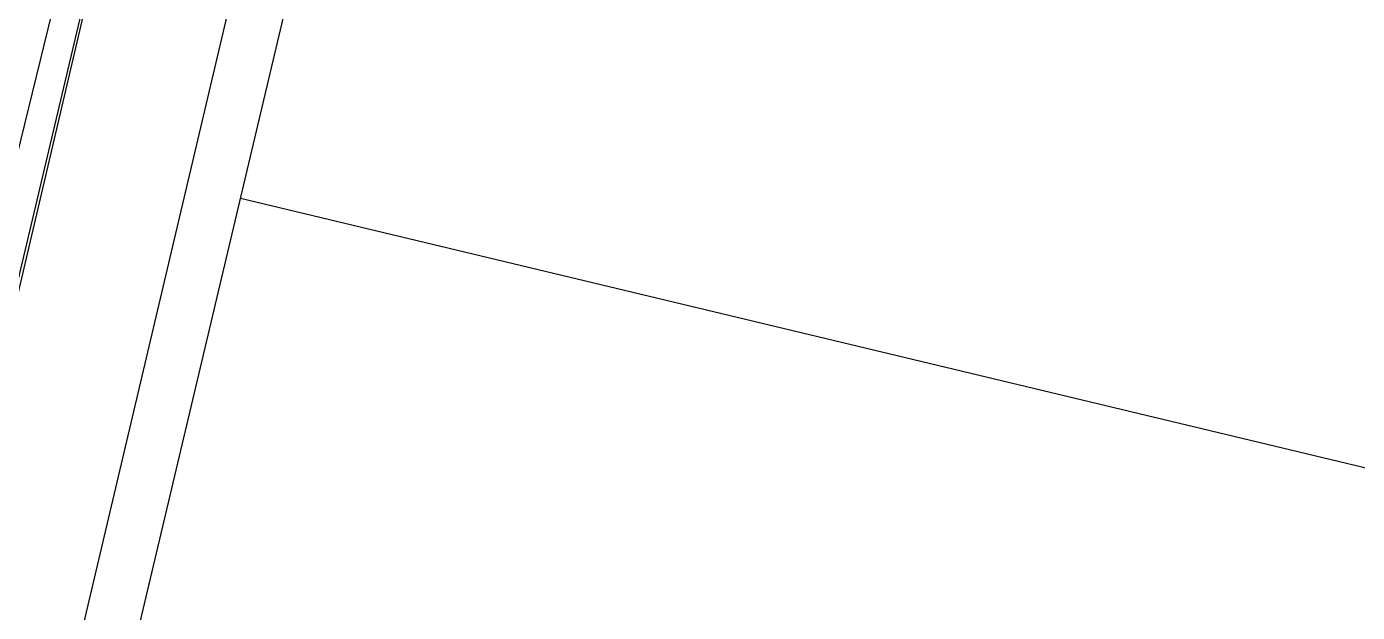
# Model space of a CAD drawing. Header units: feet. Extents: x -84 to 198, y -22 to 181.
# Drawn here: x 100.081 to 101.402, y 61.18 to 61.761 of the extents above; entities that cross this region are included whole.
import ezdxf

# ---------------------------------------------------------------- set-up
doc = ezdxf.new("R2010")
doc.units = ezdxf.units.FT
for name, color, linetype in [('A-AREA-UNIDAD', 30, 'CONTINUOUS'), ('A-LINEA', 7, 'CONTINUOUS'), ('A-MURO-CONCRETO', 8, 'CONTINUOUS')]:
    doc.layers.add(name, color=color, linetype=linetype)

msp = doc.modelspace()

# ---------------------------------------------------------------- linework, layer by layer
at = {"layer": 'A-AREA-UNIDAD'}
msp.add_lwpolyline([(116.56, 33.5644), (119.6, 36.0356), (121.728, 38.9156), (121.92, 38.9689), (123.36, 42.5244), (123.712, 45.9733), (123.12, 49.8844), (121.92, 53.5289), (119.68, 56.6933), (117.2, 58.4889), (116.96, 59.1289), (116.832, 58.4889), (116.512, 58.2933), (113.68, 58.9689), (113.44, 59.1644), (113.568, 59.7333), (112.56, 59.7333), (109.52, 60.48), (108.88, 60.48), (108.8, 60.7644), (104.56, 61.6533), (100.88, 62.6489), (100.32, 62.6489), (98.848, 56.64)], dxfattribs=at)
at = {"layer": 'A-LINEA'}
for p, q in [((96.68, 46.5111), (100.36, 62.1111)), ((96.7333, 46.5511), (100.4133, 62.0978)), ((100.2933, 61.5911), (102.24, 61.1244))]:
    msp.add_line(p, q, dxfattribs=at)
msp.add_lwpolyline([(100.4133, 62.9511), (98.88, 56.4711), (95.96, 57.1511), (97.4933, 63.6444), (100.4133, 62.9511)], dxfattribs=at)
at = {"layer": 'A-MURO-CONCRETO'}
msp.add_lwpolyline([(97.3333, 62.9511), (100.4133, 62.9511), (99.0533, 57.1511), (97.3333, 62.9511), (97.3333, 62.9511)], dxfattribs=at)

doc.saveas('drawing.dxf')
